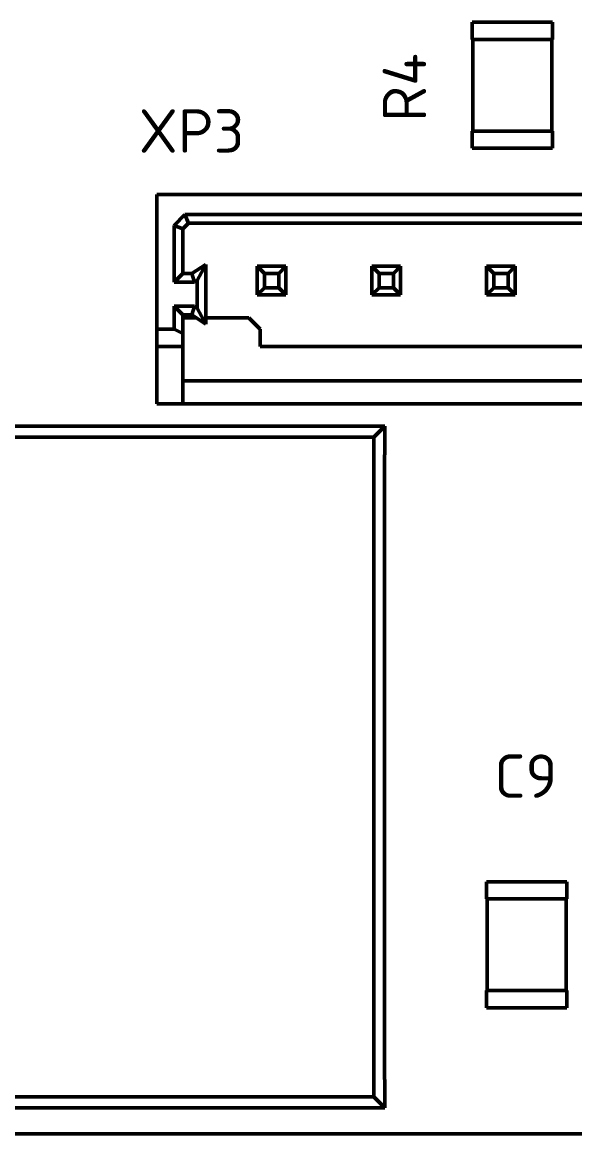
# Model space of a CAD drawing. Header units: millimetres. Extents: x 0 to 866, y 0 to 297.
# Drawn here: x 63.9 to 83.18, y 163 to 201.8 of the extents above; entities that cross this region are included whole.
import ezdxf

# ---------------------------------------------------------------- set-up
doc = ezdxf.new("R2010")
doc.units = ezdxf.units.MM
doc.layers.add('OSN50', color=3, linetype='Continuous', lineweight=50)
doc.layers.add('TEXT', color=1, linetype='Continuous', lineweight=30)
doc.styles.add('ISOCPEUR0', font='isocpeur.ttf', dxfattribs={"height": 3.704167})

msp = doc.modelspace()

# ---------------------------------------------------------------- linework, layer by layer
at = {"layer": 'OSN50', "color": 3}
for p, q in [((82.4, 201.8), (79.6, 201.8)), ((79.6, 201.8), (79.6, 201.2)), ((79.6, 201.8), (79.6, 201.2)), ((82.4, 201.8), (79.6, 201.8)), ((82.4, 201.8), (79.6, 201.8)), ((79.6, 201.8), (79.6, 201.2)), ((79.6, 201.8), (79.6, 201.2)), ((82.4, 201.8), (79.6, 201.8)), ((82.4, 201.2), (82.4, 201.8)), ((82.4, 201.8), (82.4, 201.2)), ((82.4, 201.2), (82.4, 201.8)), ((82.4, 201.8), (82.4, 201.2)), ((79.6, 201.2), (79.62, 201.2)), ((82.4, 201.2), (79.6, 201.2)), ((79.6, 201.2), (79.62, 201.2)), ((82.4, 201.2), (79.6, 201.2)), ((79.62, 201.2), (79.62, 198)), ((79.62, 201.2), (79.62, 198)), ((79.62, 201.2), (79.62, 198)), ((79.62, 201.2), (79.62, 198)), ((82.378, 198), (82.378, 201.2)), ((82.378, 201.2), (82.4, 201.2)), ((82.378, 201.2), (82.378, 198)), ((82.378, 198), (82.378, 201.2)), ((82.378, 201.2), (82.4, 201.2)), ((82.378, 201.2), (82.378, 198)), ((79.62, 198), (79.6, 198)), ((79.6, 198), (79.6, 197.4)), ((79.6, 198), (79.6, 197.4)), ((79.6, 198), (82.4, 198)), ((79.62, 198), (79.6, 198)), ((79.6, 198), (79.6, 197.4)), ((79.6, 198), (79.6, 197.4)), ((79.6, 198), (82.4, 198)), ((82.4, 198), (82.378, 198)), ((82.4, 198), (82.378, 198)), ((82.4, 197.4), (82.4, 198)), ((82.4, 198), (82.4, 197.4)), ((82.4, 197.4), (82.4, 198)), ((82.4, 198), (82.4, 197.4)), ((79.6, 197.4), (82.4, 197.4)), ((82.4, 197.4), (79.6, 197.4)), ((79.6, 197.4), (82.4, 197.4)), ((82.4, 197.4), (79.6, 197.4)), ((96.6, 195.784), (68.6, 195.784)), ((68.6, 195.784), (68.6, 188.484)), ((68.6, 191.084), (68.6, 195.784)), ((96.6, 195.784), (68.6, 195.784)), ((96.6, 195.784), (68.6, 195.784)), ((68.6, 195.784), (68.6, 188.484)), ((68.6, 191.084), (68.6, 195.784)), ((96.6, 195.784), (68.6, 195.784)), ((69.576, 195.084), (69.2, 194.708)), ((69.576, 195.084), (69.2, 194.708)), ((69.7, 194.784), (69.5, 194.584)), ((69.7, 194.784), (69.5, 194.584)), ((69.7, 194.784), (69.576, 195.084)), ((95.624, 195.084), (69.576, 195.084)), ((69.7, 194.784), (69.576, 195.084)), ((95.624, 195.084), (69.576, 195.084)), ((95.5, 194.784), (69.7, 194.784)), ((95.5, 194.784), (69.7, 194.784)), ((69.5, 194.584), (69.2, 194.708)), ((69.2, 192.724), (69.2, 194.708)), ((69.5, 194.584), (69.2, 194.708)), ((69.2, 192.724), (69.2, 194.708)), ((69.5, 193.024), (69.5, 194.584)), ((69.5, 193.024), (69.5, 194.584)), ((70.3, 193.344), (69.82, 193.024)), ((70.3, 193.344), (69.82, 193.024)), ((70.3, 193.344), (70, 192.784)), ((70.3, 193.344), (70, 192.784)), ((70.3, 191.264), (70.3, 193.344)), ((70.3, 191.264), (70.3, 193.344)), ((73.1, 193.284), (72.1, 193.284)), ((72.35, 193.034), (72.1, 193.284)), ((72.1, 192.284), (72.1, 193.284)), ((73.1, 193.284), (72.1, 193.284)), ((72.35, 193.034), (72.1, 193.284)), ((72.1, 192.284), (72.1, 193.284)), ((73.1, 193.284), (72.85, 193.034)), ((73.1, 193.284), (72.85, 193.034)), ((73.1, 192.284), (73.1, 193.284)), ((73.1, 192.284), (73.1, 193.284)), ((77.1, 193.284), (76.1, 193.284)), ((76.35, 193.034), (76.1, 193.284)), ((76.1, 192.284), (76.1, 193.284)), ((77.1, 193.284), (76.1, 193.284)), ((76.35, 193.034), (76.1, 193.284)), ((76.1, 192.284), (76.1, 193.284)), ((77.1, 193.284), (76.85, 193.034)), ((77.1, 193.284), (76.85, 193.034)), ((77.1, 192.284), (77.1, 193.284)), ((77.1, 192.284), (77.1, 193.284)), ((81.1, 193.284), (80.1, 193.284)), ((80.35, 193.034), (80.1, 193.284)), ((80.1, 192.284), (80.1, 193.284)), ((81.1, 193.284), (80.1, 193.284)), ((80.35, 193.034), (80.1, 193.284)), ((80.1, 192.284), (80.1, 193.284)), ((81.1, 193.284), (80.85, 193.034)), ((81.1, 193.284), (80.85, 193.034)), ((81.1, 192.284), (81.1, 193.284)), ((81.1, 192.284), (81.1, 193.284)), ((69.5, 193.024), (69.2, 192.724)), ((69.5, 193.024), (69.2, 192.724)), ((69.82, 193.024), (69.5, 193.024)), ((69.82, 193.024), (69.5, 193.024)), ((69.91, 192.724), (69.82, 193.024)), ((69.91, 192.724), (69.82, 193.024)), ((72.85, 193.034), (72.35, 193.034)), ((72.35, 192.534), (72.35, 193.034)), ((72.85, 193.034), (72.35, 193.034)), ((72.35, 192.534), (72.35, 193.034)), ((72.85, 192.534), (72.85, 193.034)), ((72.85, 192.534), (72.85, 193.034)), ((76.85, 193.034), (76.35, 193.034)), ((76.35, 192.534), (76.35, 193.034)), ((76.85, 193.034), (76.35, 193.034)), ((76.35, 192.534), (76.35, 193.034)), ((76.85, 192.534), (76.85, 193.034)), ((76.85, 192.534), (76.85, 193.034)), ((80.85, 193.034), (80.35, 193.034)), ((80.35, 192.534), (80.35, 193.034)), ((80.85, 193.034), (80.35, 193.034)), ((80.35, 192.534), (80.35, 193.034)), ((80.85, 192.534), (80.85, 193.034)), ((80.85, 192.534), (80.85, 193.034)), ((69.91, 192.724), (69.2, 192.724)), ((69.91, 192.724), (69.2, 192.724)), ((70, 192.784), (69.91, 192.724)), ((70, 192.784), (69.91, 192.724)), ((70, 191.824), (70, 192.784)), ((70, 191.824), (70, 192.784)), ((72.35, 192.534), (72.1, 192.284)), ((72.35, 192.534), (72.1, 192.284)), ((72.85, 192.534), (72.35, 192.534)), ((72.85, 192.534), (72.35, 192.534)), ((73.1, 192.284), (72.85, 192.534)), ((73.1, 192.284), (72.85, 192.534)), ((76.35, 192.534), (76.1, 192.284)), ((76.35, 192.534), (76.1, 192.284)), ((76.85, 192.534), (76.35, 192.534)), ((76.85, 192.534), (76.35, 192.534)), ((77.1, 192.284), (76.85, 192.534)), ((77.1, 192.284), (76.85, 192.534)), ((80.35, 192.534), (80.1, 192.284)), ((80.35, 192.534), (80.1, 192.284)), ((80.85, 192.534), (80.35, 192.534)), ((80.85, 192.534), (80.35, 192.534)), ((81.1, 192.284), (80.85, 192.534)), ((81.1, 192.284), (80.85, 192.534)), ((73.1, 192.284), (72.1, 192.284)), ((73.1, 192.284), (72.1, 192.284)), ((77.1, 192.284), (76.1, 192.284)), ((77.1, 192.284), (76.1, 192.284)), ((81.1, 192.284), (80.1, 192.284)), ((81.1, 192.284), (80.1, 192.284)), ((69.91, 191.884), (69.2, 191.884)), ((69.5, 191.584), (69.2, 191.884)), ((69.2, 191.084), (69.2, 191.884)), ((69.91, 191.884), (69.2, 191.884)), ((69.5, 191.584), (69.2, 191.884)), ((69.2, 191.084), (69.2, 191.884)), ((69.91, 191.884), (69.82, 191.584)), ((69.91, 191.884), (69.82, 191.584)), ((70, 191.824), (69.91, 191.884)), ((70, 191.824), (69.91, 191.884)), ((70.3, 191.264), (70, 191.824)), ((70.3, 191.264), (70, 191.824)), ((69.82, 191.584), (69.5, 191.584)), ((69.5, 190.934), (69.5, 191.584)), ((69.82, 191.584), (69.5, 191.584)), ((69.5, 190.934), (69.5, 191.584)), ((69.97, 191.484), (69.5, 191.484)), ((69.97, 191.484), (69.5, 191.484)), ((70.3, 191.264), (69.82, 191.584)), ((70.3, 191.264), (69.82, 191.584)), ((71.8, 191.484), (70.3, 191.484)), ((71.8, 191.484), (70.3, 191.484)), ((72.2, 191.084), (71.8, 191.484)), ((72.2, 191.084), (71.8, 191.484)), ((69.2, 191.084), (68.6, 191.084)), ((68.6, 190.484), (68.6, 191.084)), ((69.2, 191.084), (68.6, 191.084)), ((68.6, 190.484), (68.6, 191.084)), ((69.5, 190.934), (69.2, 191.084)), ((69.5, 190.934), (69.2, 191.084)), ((69.5, 190.484), (69.5, 190.934)), ((69.5, 190.484), (69.5, 190.934)), ((69.5, 190.484), (69.5, 190.934)), ((69.5, 190.484), (69.5, 190.934)), ((72.2, 190.484), (72.2, 191.084)), ((72.2, 190.484), (72.2, 191.084)), ((68.6, 188.484), (68.6, 190.484)), ((69.5, 190.484), (68.6, 190.484)), ((68.6, 188.484), (68.6, 190.484)), ((69.5, 190.484), (68.6, 190.484)), ((69.5, 188.484), (69.5, 190.484)), ((69.5, 188.484), (69.5, 190.484)), ((93, 190.484), (72.2, 190.484)), ((93, 190.484), (72.2, 190.484)), ((95.7, 189.284), (69.5, 189.284)), ((95.7, 189.284), (69.5, 189.284)), ((68.6, 188.484), (96.6, 188.484)), ((69.5, 188.484), (68.6, 188.484)), ((68.6, 188.484), (96.6, 188.484)), ((69.5, 188.484), (68.6, 188.484)), ((95.7, 188.484), (69.5, 188.484)), ((95.7, 188.484), (69.5, 188.484)), ((76.55, 187.7), (61.15, 187.7)), ((61.15, 187.7), (76.55, 187.7)), ((76.55, 187.7), (61.15, 187.7)), ((61.15, 187.7), (76.55, 187.7)), ((76.55, 187.7), (76.166, 187.316)), ((76.55, 187.7), (76.166, 187.316)), ((76.55, 186.7), (76.55, 187.7)), ((76.55, 187.7), (76.55, 186.7)), ((76.55, 186.7), (76.55, 187.7)), ((76.55, 187.7), (76.55, 186.7)), ((61.534, 187.316), (76.166, 187.316)), ((61.534, 187.316), (76.166, 187.316)), ((76.166, 187.316), (76.166, 164.284)), ((76.166, 187.316), (76.166, 164.284)), ((76.54, 164.9), (76.54, 186.7)), ((76.54, 186.7), (76.55, 186.7)), ((76.55, 186.7), (76.54, 186.7)), ((76.54, 186.7), (76.54, 164.9)), ((76.54, 164.9), (76.54, 186.7)), ((76.54, 186.7), (76.55, 186.7)), ((76.55, 186.7), (76.54, 186.7)), ((76.54, 186.7), (76.54, 164.9)), ((82.9, 171.8), (80.1, 171.8)), ((80.1, 171.8), (80.1, 171.2)), ((80.1, 171.2), (80.1, 171.8)), ((80.1, 171.8), (82.9, 171.8)), ((82.9, 171.8), (80.1, 171.8)), ((80.1, 171.8), (80.1, 171.2)), ((80.1, 171.2), (80.1, 171.8)), ((80.1, 171.8), (82.9, 171.8)), ((82.9, 171.2), (82.9, 171.8)), ((82.9, 171.2), (82.9, 171.8)), ((82.9, 171.2), (82.9, 171.8)), ((82.9, 171.2), (82.9, 171.8)), ((80.1, 171.2), (80.122, 171.2)), ((82.9, 171.2), (80.1, 171.2)), ((80.1, 171.2), (80.122, 171.2)), ((82.9, 171.2), (80.1, 171.2)), ((80.122, 171.2), (80.122, 168)), ((80.122, 168), (80.122, 171.2)), ((80.122, 171.2), (80.122, 168)), ((80.122, 168), (80.122, 171.2)), ((82.88, 168), (82.88, 171.2)), ((82.88, 171.2), (82.9, 171.2)), ((82.88, 168), (82.88, 171.2)), ((82.88, 168), (82.88, 171.2)), ((82.88, 171.2), (82.9, 171.2)), ((82.88, 168), (82.88, 171.2)), ((80.122, 168), (80.1, 168)), ((80.1, 168), (80.1, 167.4)), ((80.1, 167.4), (80.1, 168)), ((80.1, 168), (82.9, 168)), ((80.122, 168), (80.1, 168)), ((80.1, 168), (80.1, 167.4)), ((80.1, 167.4), (80.1, 168)), ((80.1, 168), (82.9, 168)), ((82.9, 168), (82.88, 168)), ((82.9, 168), (82.88, 168)), ((82.9, 167.4), (82.9, 168)), ((82.9, 167.4), (82.9, 168)), ((82.9, 167.4), (82.9, 168)), ((82.9, 167.4), (82.9, 168)), ((80.1, 167.4), (82.9, 167.4)), ((80.1, 167.4), (82.9, 167.4)), ((80.1, 167.4), (82.9, 167.4)), ((80.1, 167.4), (82.9, 167.4)), ((76.55, 164.9), (76.54, 164.9)), ((76.55, 164.9), (76.54, 164.9)), ((76.55, 164.9), (76.54, 164.9)), ((76.55, 164.9), (76.54, 164.9)), ((76.55, 163.9), (76.55, 164.9)), ((76.55, 164.9), (76.55, 163.9)), ((76.55, 163.9), (76.55, 164.9)), ((76.55, 164.9), (76.55, 163.9)), ((61.534, 164.284), (76.166, 164.284)), ((61.534, 164.284), (76.166, 164.284)), ((76.166, 164.284), (76.55, 163.9)), ((76.166, 164.284), (76.55, 163.9)), ((61.15, 163.9), (76.55, 163.9)), ((76.55, 163.9), (61.15, 163.9)), ((61.15, 163.9), (76.55, 163.9)), ((76.55, 163.9), (61.15, 163.9)), ((127, 163), (53, 163))]:
    msp.add_line(p, q, dxfattribs=at)

# ---------------------------------------------------------------- texts
at = {"layer": 'TEXT', "color": 1, "style": 'ISOCPEUR0'}
msp.add_text('R4', height=1.5158, rotation=90, dxfattribs=at).set_placement((77.991, 198.327))
for s, p in [('XP3', (67.962, 197.246)), ('C9', (80.366, 174.728))]:
    msp.add_text(s, height=1.5158, dxfattribs=at).set_placement(p)

doc.saveas('drawing.dxf')
